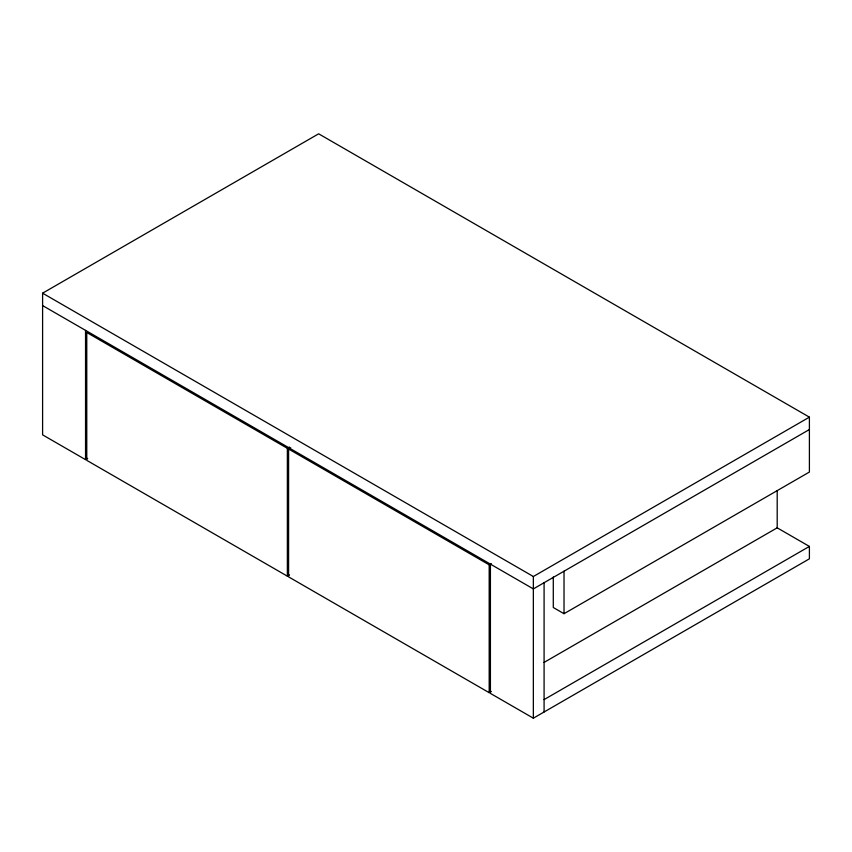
<?xml version="1.0" encoding="UTF-8"?>
<svg xmlns="http://www.w3.org/2000/svg" width="852" height="852" viewBox="0 0 852 852"><rect width="100%" height="100%" fill="white"/><g stroke="black" fill="none" stroke-linecap="round" stroke-linejoin="round"><path stroke-width="1.28" d="M87.692 458.408L85.541 459.643L42.6 434.85L42.6 293.184L318.648 133.807L809.4 417.15L809.4 472.04L564.024 613.706L553.289 607.508L553.289 576.964M289.51 574.93L287.358 576.165L86.766 460.357L86.766 332.504L287.358 448.312L289.51 447.076M491.327 691.451L489.186 692.687L288.594 576.879L288.594 449.025L290.734 447.779M288.594 449.025L489.186 564.833L491.327 563.598M42.6 293.184L533.352 576.516L809.4 417.15M809.4 429.536L533.352 588.913L42.6 305.58M544.045 662.43L777.194 527.825L809.4 546.42L809.4 558.816L533.352 718.193L490.411 693.4L490.411 564.12M544.087 699.598L809.4 546.42M777.194 490.635L777.194 527.825M564.024 571.202L564.024 613.706M544.087 582.715L544.087 711.995M533.352 576.516L533.352 718.193M489.186 564.833L489.186 692.687M287.358 448.312L287.358 576.165M85.541 330.374L85.541 459.643"/></g></svg>
